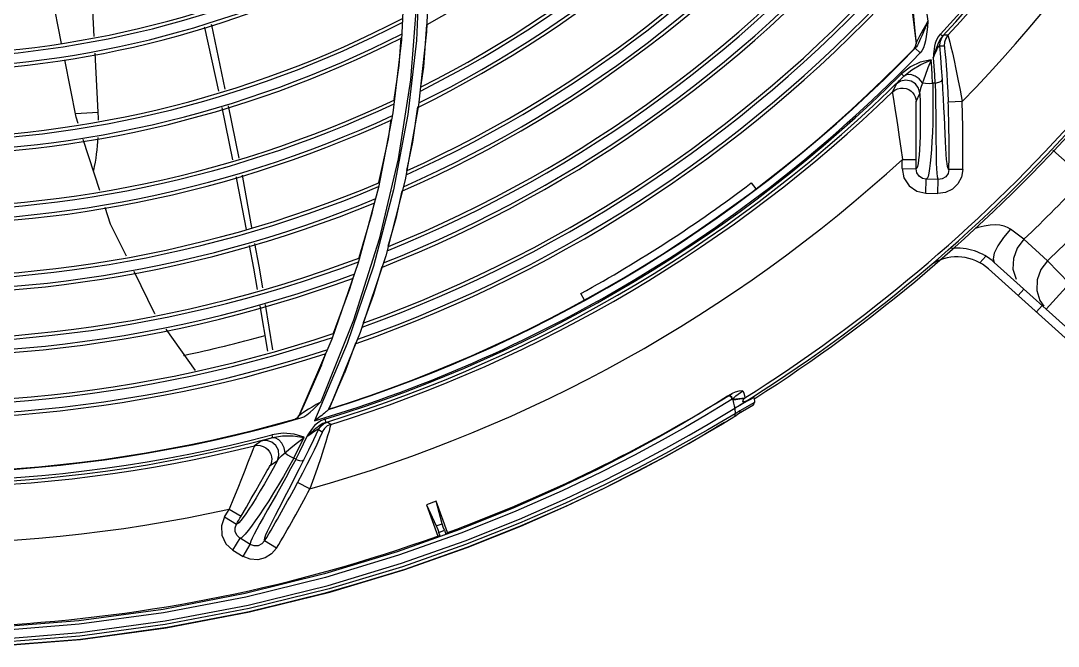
# Model space of a CAD drawing. Header units: metres. Extents: x -367 to 374, y -238 to 224.
# Drawn here: x 351.6689 to 351.8182, y 176.4888 to 176.579 of the extents above; entities that cross this region are included whole.
import ezdxf
from ezdxf.enums import TextEntityAlignment as Align

# ---------------------------------------------------------------- set-up
doc = ezdxf.new("R2010")
doc.units = ezdxf.units.M
for name, color, linetype in [('ELE-ALIMENTADORES', 160, 'Continuous'), ('LA_BAU_BASES GERAIS_R00$0$ARQ-XREF-ATT', 8, 'Continuous'), ('LA_BAU_BASES GERAIS_R00$0$BASE', 253, 'Continuous'), ('LA_BAU_BASES GERAIS_R00$0$dutos', 31, 'Continuous')]:
    doc.layers.add(name, color=color, linetype=linetype)
doc.styles.add('LA_BAU_BASES GERAIS_R00$0$R60-125-RS', font='romans.shx', dxfattribs={"height": 0.19})
doc.styles.add('LA_BAU_BASES GERAIS_R00$0$R80-100-RS', font='romans.shx', dxfattribs={"height": 0.203})

# ---------------------------------------------------------------- blocks, each defined once
blk = doc.blocks.new('LA_BAU_BASES GERAIS_R00$0$A$C2E3D5B4E')
at = {"layer": 'LA_BAU_BASES GERAIS_R00$0$dutos', "color": 251}
for p, q in [((-14.95378027586776, -1.361673446589236), (-14.95222217994524, -1.374373102895959)), ((-15.02229505268315, -1.362271192980813), (-15.02267712078219, -1.372621585561944)), ((-15.07051771371107, -1.373320241059162), (-15.07101483561473, -1.363834590086924)), ((-15.02580176778793, -1.363504975654621), (-15.0262788166383, -1.373797050294058)), ((-15.0262788166383, -1.373797050294058), (-15.02753442753738, -1.384326389546629)), ((-15.02267712078219, -1.372621585561944), (-15.02382663930894, -1.383203985038278)), ((-14.94873044511496, -1.372985168993807), (-14.94842116856717, -1.373272807406181)), ((-14.94764612969948, -1.373144199944079), (-14.94827040268137, -1.373129890945791)), ((-15.02414676885019, -1.373884369100494), (-15.02537621672309, -1.384550642518377)), ((-14.95250678256161, -1.375079272571099), (-14.9525006074673, -1.375153844364547)), ((-14.95164545508669, -1.375687838851889), (-14.95234771782452, -1.375008489327854)), ((-14.9521748116972, -1.374797876308264), (-14.95234770422439, -1.37500847472046)), ((-14.95224484809887, -1.374581833439777), (-14.95222856267173, -1.374298233805973)), ((-14.95223854182768, -1.374656589982521), (-14.95222218513891, -1.374373045731488)), ((-14.94879776788503, -1.374650804348391), (-14.94817176005336, -1.374664240883874)), ((-15.06994614651921, -1.384226392697826), (-15.07039134868046, -1.375731429458654)), ((-15.02501012290713, -1.379564114202992), (-15.02679204329843, -1.39094029666802)), ((-14.95444934987336, -1.379750644642343), (-14.95508614707524, -1.380169296675092)), ((-14.95460555270574, -1.379657411602864), (-14.95399142964015, -1.379030566755034)), ((-14.95433216129004, -1.378688484469137), (-14.95399189914315, -1.379031033127546)), ((-14.95508614707524, -1.380169296675092), (-14.95561551831634, -1.381294594045073)), ((-14.94950539182764, -1.380030837912898), (-14.94984081886469, -1.380017255642713)), ((-14.95222699121996, -1.382654479579003), (-14.95169061634169, -1.381511054418013)), ((-14.94559793588178, -1.382686213300701), (-14.94759634285447, -1.382758981456107)), ((-15.07322466518372, -1.384398212576059), (-15.06994614651921, -1.384226392695098)), ((-15.05213977307858, -1.383565171226735), (-15.05060041992419, -1.391084694257813)), ((-15.05121660060104, -1.383294610116252), (-15.04971965547293, -1.390855655777784)), ((-15.02382663930894, -1.383203985038278), (-15.0257781170726, -1.393981618526311)), ((-15.02753442753738, -1.384326389546629), (-15.02960493872342, -1.395054075511041)), ((-15.02537621672309, -1.384550642518377), (-15.02742527265218, -1.395408041145572)), ((-15.06971738799803, -1.395522807769055), (-15.07209027666977, -1.38814115008671)), ((-14.9325383975779, -1.38968208016621), (-14.92800677156902, -1.393754490083381)), ((-15.02679204329843, -1.39094029666802), (-15.02951128878885, -1.402503372503531)), ((-14.95420352176779, -1.391025166218867), (-14.95220388350754, -1.391042135559189)), ((-14.95421934038586, -1.392333283079722), (-14.95221987343075, -1.392364655120844)), ((-14.94549807968997, -1.392483081011676), (-14.94749750065603, -1.392451622105625)), ((-15.0257781170726, -1.393981618526311), (-15.02856501601855, -1.404912503180356)), ((-14.97594079027203, -1.394404468549226), (-14.97528690422814, -1.395272204637592)), ((-14.95080156876156, -1.39588725261882), (-14.95075442330517, -1.393887619457644)), ((-14.94903148509593, -1.393927203885767), (-14.95075442330517, -1.393887619457644)), ((-14.9490762917776, -1.395926863648754), (-14.94903148509593, -1.393927203885767)), ((-15.02960493872342, -1.395054075511041), (-15.0325257473196, -1.405937341063407)), ((-14.95080151545426, -1.395887253840272), (-14.94907657394424, -1.395926857167694)), ((-15.03051187128858, -1.398782146625933), (-15.03017807133847, -1.397256845890922)), ((-15.03239269492769, -1.405164728707575), (-15.03051187128858, -1.398782146625933)), ((-14.9378508697132, -1.401669063019369), (-14.9386591274224, -1.401066496017563)), ((-14.93669956826216, -1.402531069753138), (-14.9378508697132, -1.401669063019369)), ((-15.02951128878885, -1.402503372503531), (-15.03320645585154, -1.414196029357015)), ((-14.93329177545411, -1.405608079192177), (-14.93669957390648, -1.402531065232949)), ((-15.02856501601855, -1.404912503180356), (-15.03221949019326, -1.415951058303733)), ((-14.94305631429324, -1.405903519911305), (-14.94220139376785, -1.404954034478294)), ((-15.0325257473196, -1.405937341063407), (-15.03633022544818, -1.41692720504642)), ((-14.92089730028283, -1.42394017345822), (-14.94097422460936, -1.405862829596742)), ((-14.93329177833357, -1.405608076189935), (-14.93015379626877, -1.408877366528657)), ((-15.03372015128343, -1.40966945684039), (-15.03325962677945, -1.408106665203093)), ((-14.94181062961752, -1.406791782223706), (-14.92173372058187, -1.424869112316344)), ((-14.93015379636063, -1.408877366645982), (-14.93349947756678, -1.412593122063015)), ((-15.03609615715095, -1.416035135325444), (-15.03372015128343, -1.40966945684039)), ((-14.99994421397332, -1.411287746710229), (-15.00047097061451, -1.410337452574538)), ((-14.93671566565172, -1.409697253304046), (-14.93755208595485, -1.410626192159441)), ((-15.04667260813085, -1.412131153657981), (-15.04555947414883, -1.418626906292673)), ((-15.04592485494504, -1.411908356095125), (-15.04484521789527, -1.418435827614019)), ((-14.93491593407589, -1.412999793971437), (-14.93407951377503, -1.412070855117861)), ((-14.9344306218677, -1.411369404035838), (-14.93382289433475, -1.412168091715728)), ((-15.05596234617678, -1.421409894941178), (-15.06016823857135, -1.415499319986964)), ((-15.03320645585154, -1.414196029357015), (-15.03791718497814, -1.425966959047116)), ((-15.03633022544818, -1.41692720504642), (-15.04104854924344, -1.427968513463099)), ((-15.03221949019326, -1.415951058303733), (-15.03677188321535, -1.427047331628899)), ((-15.03411780988199, -1.417528164767361), (-15.0388222026786, -1.428691696831891)), ((-15.03290988222307, -1.417505659772075), (-15.03451769118965, -1.421826074229728)), ((-15.0378177507846, -1.420647544625069), (-15.0371961123692, -1.41898208144147)), ((-14.97935866435273, -1.425152921856068), (-14.9810880981895, -1.426237434539587)), ((-14.97867524568255, -1.425558322853874), (-14.98041820704202, -1.426634581246333)), ((-14.97871567758057, -1.424745331541715), (-14.97935866435273, -1.425152921856068)), ((-14.97916405425622, -1.425105751239869), (-14.97935672390031, -1.425151687928235)), ((-14.97867473926908, -1.42555864808827), (-14.97858018511624, -1.425661813090016)), ((-14.97865194090218, -1.425507880921657), (-14.97867473134556, -1.42555864486593)), ((-14.97865196436442, -1.425507882352292), (-14.97861396945927, -1.425584703186075)), ((-14.97861909253379, -1.425572595076744), (-14.9768913996877, -1.425382625193095)), ((-14.97858002956582, -1.425663926372806), (-14.97815401337766, -1.425594786930276)), ((-14.97547809044681, -1.426025326066053), (-14.97758763959018, -1.427241901965033)), ((-14.97711960898232, -1.426148651675874), (-14.9762258518922, -1.425637264732075)), ((-14.97694579731933, -1.425457627233016), (-14.97689131416382, -1.425382504379456)), ((-14.97551350547565, -1.425349567044293), (-14.97547808765239, -1.426025379386999)), ((-15.03679321651589, -1.42705610163074), (-15.03677188379015, -1.427047331279653)), ((-14.97999566726367, -1.427882095904977), (-14.97831535728437, -1.426848974335996)), ((-14.97831578711885, -1.426849233983091), (-14.97827328200219, -1.427660279897907)), ((-14.97803453476354, -1.427515783069509), (-14.97827328200219, -1.427660279897907)), ((-14.97758763959018, -1.427241901965033), (-14.97803453476354, -1.427515783069509)), ((-14.97572339165936, -1.426482154914709), (-14.97777443330369, -1.427691964037592)), ((-14.97758767437836, -1.427241903800393), (-14.97758405575541, -1.42741238462412)), ((-15.04117254868561, -1.42813795167848), (-15.04101664378641, -1.427900486730948)), ((-15.04099274314422, -1.427904979388302), (-15.04104852617411, -1.427968520947331)), ((-15.0409062786498, -1.428300688021125), (-15.04079941261989, -1.428271217142253)), ((-15.03732268560452, -1.428447587572634), (-15.03718084814091, -1.428909106850085)), ((-15.03647112497993, -1.429192283748932), (-15.03700460676055, -1.428867755308318)), ((-14.98217315077727, -1.429180890552459), (-14.97999566726367, -1.427882095904977)), ((-14.97978800111605, -1.428921381269618), (-14.98094341698652, -1.429613713752303)), ((-14.98008649780013, -1.429101626668569), (-14.97844257990027, -1.428108956886433)), ((-14.9782737121127, -1.427660535238545), (-14.97998909711805, -1.428679643198564)), ((-14.97879350449057, -1.428323664699462), (-14.97920571950044, -1.428571287770581)), ((-14.97886378522799, -1.428366367400201), (-14.97845081856713, -1.428113931755149)), ((-14.97845081856713, -1.428113931755149), (-14.97809458968368, -1.427893278626186)), ((-14.97827065601678, -1.427841167379199), (-14.97827378929424, -1.427660558494324)), ((-14.97777450280319, -1.427691806649534), (-14.978185775969, -1.427949810466714)), ((-15.03822177467782, -1.429921220350195), (-15.03768635468941, -1.430245862642266)), ((-14.98490307771181, -1.430767496931082), (-14.98217315077727, -1.429180890552459)), ((-15.04642691725803, -1.431556187197828), (-15.04744651516557, -1.432265664807062)), ((-15.04575475096817, -1.431353174217008), (-15.04484187886737, -1.431098610332526)), ((-15.04495041222526, -1.430690398947888), (-15.04484231376227, -1.431098725464551)), ((-14.98824115945399, -1.432641374451748), (-14.98490307771181, -1.430767496931082)), ((-14.98820700846272, -1.433763051970971), (-14.98491516089825, -1.431927454215554)), ((-15.0451938109054, -1.435138763052862), (-15.04415718021619, -1.434415948786125)), ((-15.04151469356384, -1.434224585619347), (-15.0417984518067, -1.434045046052859)), ((-15.03946834377984, -1.438480006628822), (-15.04123539906323, -1.437543822212945)), ((-15.0212842396536, -1.44027980488471), (-15.02269509596499, -1.440789238258446)), ((-15.02269509596499, -1.440789238258446), (-15.02127761618431, -1.44383134577464)), ((-15.02269509596499, -1.440789238258446), (-15.02107421357778, -1.445278210244112)), ((-15.01966463035023, -1.444765251111392), (-15.0212842396536, -1.44027980488471)), ((-15.02043122983696, -1.443525731766101), (-15.0212842396536, -1.44027980488471)), ((-15.05109047623273, -1.441398958753496), (-15.04936722336925, -1.442413473762542)), ((-15.05175823398804, -1.442523911878823), (-15.05004233417867, -1.443550819936434)), ((-15.02127761618431, -1.44383134577464), (-15.02043122983696, -1.443525731766101)), ((-15.02072532843113, -1.445319299272057), (-15.02107421357778, -1.445278210244112)), ((-15.02093095367673, -1.444749827993007), (-15.02011113548861, -1.444453807240905)), ((-15.02072532843113, -1.445319299269329), (-15.02093095367673, -1.444749827993007)), ((-15.02011113548861, -1.444453807240905), (-15.01990624948257, -1.445021231226463)), ((-15.01966463035023, -1.444765251111392), (-15.01990624948257, -1.445021231226463)), ((-15.05057534172056, -1.447310625588841), (-15.04953468213535, -1.445602473619772)), ((-15.04806237720913, -1.446498217087253), (-15.04953468213535, -1.445602473619772)), ((-15.04910101353425, -1.448207568247824), (-15.04806237720913, -1.446498217087253)), ((-15.04428029964083, -1.447014271046726), (-15.04599611926733, -1.445987315903665)), ((-15.05057529624673, -1.447310653251122), (-15.04910125465176, -1.448207421554514))]:
    blk.add_line(p, q, dxfattribs=at)
for points in [[(-15.03482153300365, -1.253304027154343), (-15.03076692423383, -1.254780494836893), (-15.02633230519405, -1.256744141479146), (-15.02146836549582, -1.259157067875719), (-15.01615605495999, -1.262120503030644), (-15.01035487371291, -1.265776290518886), (-15.0040474593693, -1.270297120098519), (-14.99725873998932, -1.275881506073972), (-14.99032659275599, -1.282482160191364), (-14.98371620918215, -1.289799355738694), (-14.97754549558113, -1.297759747167845), (-14.9718464776065, -1.306374136738384), (-14.9666712364924, -1.315630801350096), (-14.9620697334708, -1.325523948422131), (-14.95809877603278, -1.336037331144041), (-14.95481274366693, -1.347153162557049), (-14.95226749962603, -1.358845189182546), (-14.95051977921366, -1.371079932997134)], [(-15.03959274984027, -1.299421662479915), (-15.03553930786575, -1.307420417288711), (-15.03201928129511, -1.315841265184361), (-15.02906856936988, -1.324665543261915), (-15.02672529666506, -1.333867501508109), (-15.02502648288737, -1.343418310847198), (-15.02400751421874, -1.353287736128266), (-15.0237024872672, -1.363451468926257), (-15.02414676885019, -1.373884369100494)], [(-15.03954478941569, -1.300132429106895), (-15.0353005167658, -1.308667647236405), (-15.03166810124185, -1.31766497140751), (-15.02869504955015, -1.327077253799587), (-15.026416737815, -1.336882029409651), (-15.02486883752408, -1.347064269421651), (-15.02409132110097, -1.357596323389487), (-15.02412465059206, -1.368436246919998), (-15.02501012290713, -1.379564114202992)], [(-15.0752197841548, -1.374308771050607), (-15.07663458125944, -1.367154053528509), (-15.07694874082927, -1.364686520014118)], [(-14.95308481967822, -1.366417564241317), (-14.95266405318034, -1.369872408918752), (-14.95238625642924, -1.372556507812703), (-14.95222913740054, -1.37429828564899)], [(-15.05467466524078, -1.37190222932594), (-15.05464777247107, -1.372018617732181), (-15.05264357396936, -1.381186608570431)], [(-15.05368228174893, -1.371559646760659), (-15.05365510321099, -1.371681388175318), (-15.05170598497716, -1.380901928687024)], [(-15.02269734682841, -1.371564826484871), (-15.02313836770372, -1.377743332040779), (-15.02354503589231, -1.380565033347636)], [(-14.95051239335498, -1.371084361438704), (-14.95087910430539, -1.371723195263883), (-14.95121494951081, -1.37232363130687), (-14.95149925501801, -1.372844991845966), (-14.95172734703692, -1.373275257917783), (-14.9519094619518, -1.373631134769937), (-14.95204922725634, -1.373918212931756), (-14.95214776932062, -1.37413773790712), (-14.95220559743348, -1.374290059397651), (-14.95222217543733, -1.374373102631296)], [(-14.95051977921366, -1.371079932997134), (-14.9505920316542, -1.371898704382772), (-14.95066701348196, -1.372648155930335), (-14.95075215526049, -1.373327724689887), (-14.9508573627304, -1.373936468896034), (-14.95099290205553, -1.374480198329991), (-14.95116842015113, -1.374958692673033), (-14.9513877675704, -1.375363865154839), (-14.95165217707699, -1.375684296552834)], [(-14.95051239130544, -1.371084363340458), (-14.95078905517767, -1.371720717210962), (-14.95102633593751, -1.372280322903578), (-14.951414957613, -1.373211937835265)], [(-15.02734445354827, -1.382406717507081), (-15.02662927920528, -1.377470592996076), (-15.02634229158366, -1.373487179531082)], [(-14.951414957613, -1.373211937835265), (-14.95157883821776, -1.373602335401017), (-14.95172970704107, -1.373951775315334), (-14.95187379147137, -1.374265708928476), (-14.95201912534367, -1.3745479844344), (-14.9521748116972, -1.374797876308264)], [(-14.94873779800992, -1.372980830126551), (-14.94903272394822, -1.373364017886786), (-14.94928317927224, -1.373800350237332), (-14.94946504190239, -1.374264578639384), (-14.94958006601837, -1.374717541825419), (-14.94964760130551, -1.375126335514949), (-14.94968951847977, -1.375488945480072), (-14.94971834386342, -1.375814898615033), (-14.94974031421452, -1.376113980510752), (-14.94976414166058, -1.376394431015513)], [(-14.94842115343499, -1.373272816957694), (-14.94872986168957, -1.373671712334442), (-14.9489441581286, -1.374059725565246), (-14.94910317164658, -1.374429613737163), (-14.94923904490906, -1.374794686326538), (-14.94936869460389, -1.375168857909273), (-14.94948991299862, -1.375535362060589), (-14.94959243220819, -1.375857041055212), (-14.94968016134544, -1.376139769333065), (-14.94975725417225, -1.376398119478552)], [(-14.94879776788503, -1.374650804348391), (-14.94876691379432, -1.374105727031463), (-14.9485878800956, -1.373585438826638), (-14.94827040268137, -1.373129890945791)], [(-14.94842122473119, -1.37327286779481), (-14.94834245079528, -1.373194210541158), (-14.94829213420053, -1.373146439852178), (-14.94827041529925, -1.373129879225132)], [(-14.94764612969948, -1.373144199944079), (-14.94795930293321, -1.373592601330245), (-14.94813981263269, -1.374112029617834), (-14.94817176005336, -1.374664240883874)], [(-14.94764614386986, -1.373144186863726), (-14.94759722724893, -1.373287656643413), (-14.94750912285417, -1.37360850192789), (-14.9473800395549, -1.374110980726698), (-14.94721301346863, -1.374800519612734), (-14.94700832320086, -1.375680846850344), (-14.94676806645066, -1.376757168902884), (-14.94649746296864, -1.378025187010905), (-14.94620405083197, -1.379463966454466), (-14.94590036604268, -1.38103409756576), (-14.9455979359027, -1.382686213767272)], [(-14.95250678256161, -1.375079272571099), (-14.9523401434376, -1.374849325772345), (-14.95224484809887, -1.374581833439777)], [(-14.9525006074673, -1.375153844364547), (-14.95233391103829, -1.374924000280487), (-14.95223854182768, -1.374656589982521)], [(-14.95250060737999, -1.375153844451859), (-14.95248327933541, -1.375140086677391), (-14.95243212147216, -1.375091473842701), (-14.95234770100205, -1.375008471937406)], [(-14.94975728205736, -1.376398103828876), (-14.94961378527523, -1.376058291476227), (-14.94947893719791, -1.375749115289807), (-14.94935217124657, -1.375469345998397), (-14.94923426862442, -1.375221203861372), (-14.94912584623307, -1.3750069187642), (-14.94902812054943, -1.374830457352516), (-14.94894549645232, -1.374701225406795), (-14.94888225925251, -1.374625111579633), (-14.94883829627315, -1.374597684190746), (-14.94881113471183, -1.374610160160671), (-14.94879779820121, -1.374653388390186)], [(-14.94843871480043, -1.379523147429325), (-14.94854427987275, -1.377891944935698), (-14.94866383126873, -1.376268635982058), (-14.94879717601862, -1.374653337669486)], [(-14.94817140573559, -1.374664212184769), (-14.94814956333948, -1.374774596348914), (-14.94811692064559, -1.375019046492241), (-14.94807340011357, -1.375408705676534), (-14.94801955811636, -1.375953473944435), (-14.94795642612917, -1.376662534270224), (-14.94788497911395, -1.377554462447449), (-14.94780812561794, -1.378634398331712), (-14.94773065824484, -1.379887197620235), (-14.94765831742598, -1.381277745338309), (-14.94759641828614, -1.382758984220061)], [(-15.07283514183882, -1.385823999783213), (-15.07311468564058, -1.384954386013931), (-15.07475585902375, -1.376654869483616)], [(-14.95003760567215, -1.376678942097612), (-14.95163196432759, -1.377031717474608), (-14.95304913108703, -1.377690740860714), (-14.95433775542006, -1.378685917353039)], [(-14.95399153621156, -1.379030573903663), (-14.95285232902597, -1.378099058638952), (-14.95152932423571, -1.377324995810056), (-14.95003079405888, -1.376682544289622)], [(-14.95089499847654, -1.378882312583016), (-14.95048004612863, -1.377790815273954), (-14.95003079730168, -1.376682541163689)], [(-14.94984081886469, -1.380017255642713), (-14.94989941170388, -1.378903620267636), (-14.9499650139187, -1.377790834940868), (-14.95003760567215, -1.376678942097612)], [(-14.94976414166058, -1.376394431015513), (-14.94966973929286, -1.377605441549065), (-14.94958348612636, -1.378817595721273), (-14.94950539182764, -1.380030837912898)], [(-14.9550869064542, -1.380169656418445), (-14.95495339865602, -1.38001867408974), (-14.95460555270574, -1.379657411602864)], [(-14.95169061634169, -1.381511054418013), (-14.95186981241932, -1.380769094262803), (-14.95231288375271, -1.380149355030596), (-14.95295474334534, -1.379740437880798), (-14.95370273003618, -1.379600718372501), (-14.95444934987336, -1.379750644642343)], [(-14.95128267124892, -1.379980907405923), (-14.95176483453724, -1.379422923563368), (-14.95236372946238, -1.379013678963645), (-14.95299852103108, -1.378806875576345), (-14.95358438649555, -1.378830159284632), (-14.95404214610471, -1.379081985721029)], [(-14.95169089616002, -1.381511065165512), (-14.95164445467708, -1.381129343847249), (-14.95150875332274, -1.380620666828406), (-14.95089499847654, -1.378882312583016)], [(-14.94949894552428, -1.380034007645634), (-14.9489539424635, -1.379909044144995), (-14.94857589458206, -1.379729271746953), (-14.94843821615859, -1.379523095283446)], [(-14.94804838595428, -1.387337432293577), (-14.94815950790326, -1.384891383409638), (-14.94822095032168, -1.383580878599503), (-14.94828757349433, -1.382239757640207), (-14.94835994704954, -1.380884932972265), (-14.94843871480043, -1.379523147429325)], [(-14.95561551831634, -1.381294594045073), (-14.95528274996605, -1.381035342493021), (-14.95490303036831, -1.380851797492767), (-14.95449234618036, -1.380751834775481), (-14.95407355056659, -1.380740061109179), (-14.95366282691475, -1.380815255472669), (-14.95328287719803, -1.38097058737975), (-14.95295145707996, -1.381192730407463), (-14.95269432878376, -1.381447409946929), (-14.95250313391443, -1.38171720958843), (-14.95236468088842, -1.381999527620508), (-14.95226981469887, -1.382303198175293), (-14.95222699121996, -1.382654479579003)], [(-14.95128295371433, -1.379981163644231), (-14.95085504946746, -1.380048377860192), (-14.95035312275468, -1.380062708945559), (-14.9498344149506, -1.380020319442963)], [(-14.9498344149506, -1.380020319442963), (-14.94980234148852, -1.381575732959107), (-14.94979413949977, -1.383041486143782), (-14.94980633596651, -1.384449675889016), (-14.94983652439942, -1.385813866061369), (-14.94988271894772, -1.387134234780831), (-14.94994318310319, -1.388396111420377), (-14.95001565012171, -1.389570898239697), (-14.95009796490785, -1.390630658593807), (-14.95018858717276, -1.391560600387209), (-14.95028669141675, -1.392350952245295), (-14.95039200215524, -1.392992581398801), (-14.95050465223039, -1.393474031847006), (-14.95062517239649, -1.393779477064243), (-14.95075442726557, -1.393887792055182)], [(-14.94949885878805, -1.380034141423209), (-14.94944791603893, -1.381580036224193), (-14.94941376810675, -1.383039378652654), (-14.94939258049362, -1.384442205600578), (-14.94937962028007, -1.385803001441388)], [(-14.95561459666169, -1.381293317444658), (-14.95559839432462, -1.381461269274666), (-14.95555144169703, -1.381805002609042), (-14.95547316077273, -1.38233327354618), (-14.95521984263542, -1.383968625331988)], [(-14.95223152667677, -1.384053985848993), (-14.95223697001302, -1.383477598265642), (-14.95223825603898, -1.383061518489455), (-14.95223502068211, -1.382792536659224), (-14.95222731684771, -1.382655353441521)], [(-14.95169082803341, -1.381511058925469), (-14.95165327963514, -1.382803346294793), (-14.9516301215981, -1.384079899155665), (-14.95162203417794, -1.385326465782498), (-14.95162925590512, -1.386524347226157), (-14.95165144849534, -1.387650566329), (-14.95168746195486, -1.388682057641461), (-14.95173581220752, -1.389604250602758), (-14.95179506357954, -1.390407679156567), (-14.95186394859138, -1.391084968125767), (-14.95194147241182, -1.39162862756956), (-14.95202689193411, -1.392029982582869), (-14.95211975764005, -1.392279089679221), (-14.9522199615767, -1.392364653720222)], [(-15.02396335661388, -1.383467586725317), (-15.02469432583621, -1.388539477929669), (-15.02558001981788, -1.392602929999782)], [(-14.95521984263542, -1.383968625331988), (-14.95504936996531, -1.385077853328482), (-14.9548550127397, -1.3863687080663), (-14.95464371287699, -1.38781760075716), (-14.95442353354292, -1.389385083086097), (-14.95420352160909, -1.391025165696817)], [(-14.95220379297643, -1.391042136334079), (-14.95219546711087, -1.389544208498307), (-14.95219571109919, -1.388129729900072), (-14.95220231478606, -1.386845714886192), (-14.95221232662334, -1.38572989911853), (-14.95223152667677, -1.384053985848993)], [(-15.02953847367462, -1.394334200791207), (-15.0281598493284, -1.388034569151102), (-15.02776209572039, -1.385289278639618)], [(-14.94937962028007, -1.385803001441388), (-14.94936378958482, -1.388379854271705), (-14.94935385261351, -1.389552044036179), (-14.94933884861211, -1.390610823274699), (-14.94931669292328, -1.391541911560751), (-14.94928553418367, -1.392335864410313), (-14.94924351315194, -1.392984100709953), (-14.9491886303681, -1.393476051429104), (-14.94911871978411, -1.393797036792137), (-14.94903148874118, -1.39392736261442)], [(-14.9474979806082, -1.39245161432035), (-14.94759733652518, -1.392337788981138), (-14.94768415235694, -1.392052977873107), (-14.9477600965356, -1.391608866893591), (-14.94782709625588, -1.391015931206027), (-14.9478872383238, -1.390283529348096), (-14.9479427099127, -1.389420052615321), (-14.94799572914962, -1.388433843115934), (-14.94804838595428, -1.387337432293577)], [(-14.95421933731495, -1.392333071174733), (-14.95397218529979, -1.393680646526889), (-14.95324231843551, -1.394814093725188), (-14.95213824908296, -1.395587682149824), (-14.95080151545426, -1.395887253840272)], [(-14.95075442726557, -1.393887792055182), (-14.95132474209004, -1.393760705923057), (-14.95180105745294, -1.39342788577386), (-14.95211515950359, -1.392939136853499), (-14.95221987441982, -1.392364661207182)], [(-14.94549808109969, -1.39248319182451), (-14.94568795370651, -1.393565897784981), (-14.94620383261326, -1.394535668960714), (-14.94699494368933, -1.395297892792485), (-14.94798447483754, -1.395777750760033), (-14.94907657394424, -1.395926857167694)], [(-14.94749754501436, -1.392451621408952), (-14.94762234751306, -1.393027342217181), (-14.94795707185722, -1.393508388533235), (-14.94845075419244, -1.393824529148958), (-14.94903148874619, -1.393927363000955)], [(-15.05010238450814, -1.393517527014126), (-15.05002367571069, -1.393902008385965), (-15.04866172252832, -1.40110206415892)], [(-15.04923547058479, -1.393301265829621), (-15.0491779195072, -1.393591955387535), (-15.04785642214529, -1.40081928673834)], [(-15.02742527265218, -1.395408041145572), (-15.03032796544039, -1.406415381742306), (-15.03411780988199, -1.417528164767361)], [(-15.02622127535187, -1.395544929355935), (-15.027086669857, -1.399515249994408), (-15.02827056496972, -1.40354638499474)], [(-15.06587514330522, -1.404969414358391), (-15.06816656093724, -1.400347170010434), (-15.06894216204682, -1.397934405360218)], [(-14.9386591274224, -1.401066496017563), (-14.93906286325182, -1.400816264575667), (-14.9395619826696, -1.400618809235027), (-14.94015417539094, -1.400487370191229), (-14.94083213451177, -1.400440707669702), (-14.94158428180663, -1.400482438167899), (-14.94240744199897, -1.400617584789586), (-14.94329812061233, -1.40084875923975), (-14.94370574437653, -1.400989487404047)], [(-14.93865913029504, -1.401066493466431), (-14.93966456137377, -1.402279687581256), (-14.9404627463573, -1.403476821807715), (-14.94097563231071, -1.404539474166711), (-14.94115246479214, -1.405362493310065), (-14.9409740946262, -1.405862919302024)], [(-15.04822415247781, -1.403415307249531), (-15.0476079752857, -1.406672768813849), (-15.04707858917482, -1.409762029657657)], [(-15.04743102836255, -1.403145785376807), (-15.04683523984158, -1.406404180875768), (-15.04631871685569, -1.409527072119715)], [(-14.93669957390648, -1.402531065232949), (-14.93767694227381, -1.40382709818158), (-14.93820966660996, -1.40527858131253), (-14.93828070537847, -1.406819602638905), (-14.93784359393294, -1.408295740742403)], [(-15.0291399768771, -1.406506712084308), (-15.03035010433678, -1.410627167607061), (-15.03180674066152, -1.41454135938028)], [(-14.93329177545411, -1.405608079192177), (-14.93426701125509, -1.406904117579586), (-14.93479806643472, -1.408354910270361), (-14.93486801312156, -1.40989468316701), (-14.9344306218677, -1.411369404035838)], [(-15.06175771334756, -1.413265618096091), (-15.06177319006747, -1.413243868532561), (-15.06478678369922, -1.407164851793539)], [(-15.03781785139927, -1.420647501106657), (-15.03918076981017, -1.423849619360851), (-15.04028221582485, -1.426312972844869), (-15.04101716810101, -1.427900243958618)], [(-15.03673720738698, -1.426969454532525), (-15.03608203631302, -1.425498311470335), (-15.03534043957734, -1.423786495757383), (-15.03451769156254, -1.421826075032811)], [(-14.97715150867589, -1.424348685615485), (-14.97773111949982, -1.424422735594533), (-14.97826254856136, -1.424543643224467), (-14.97871568014034, -1.424745333017825)], [(-14.97815778670656, -1.425084960667562), (-14.97784302369928, -1.424845616665777), (-14.97750264472961, -1.424597393410011), (-14.97715150867589, -1.424348685618213)], [(-14.97715150867589, -1.424348685615485), (-14.97703023418808, -1.424704939058472), (-14.97694405476705, -1.425049095014117), (-14.97689133379436, -1.425382516480283)], [(-15.03792344710746, -1.425975290092254), (-15.03856043062024, -1.426345163679514), (-15.03915085871586, -1.42669684875699), (-15.03965806302585, -1.427006388365669), (-15.04007126170336, -1.427265296161465), (-15.04040704538102, -1.427482526198844), (-15.04067159658052, -1.427661252254154), (-15.0408666235212, -1.427802057254382), (-15.04099274314422, -1.427904979388302)], [(-15.03944934067977, -1.427447038495927), (-15.03897398428489, -1.427013400223302), (-15.03847133930094, -1.426518554848997), (-15.03791718497814, -1.425966959047116)], [(-14.97865197023202, -1.425507880942575), (-14.97876650420449, -1.425283292377287), (-14.97894176592627, -1.42514265176095), (-14.97914942737498, -1.425092067050798), (-14.97935127199162, -1.425148209509359)], [(-14.97867473134556, -1.42555864486593), (-14.97877420498662, -1.425333902935279), (-14.97895130214965, -1.425170654635338), (-14.97916405425622, -1.425105751239869)], [(-14.97865195960367, -1.425507881639248), (-14.97843211681311, -1.425307935440003), (-14.97815778670656, -1.425084960667562)], [(-14.97857921759032, -1.425663768918355), (-14.978592864647, -1.425636142414703), (-14.97860291308416, -1.42561124437151), (-14.97861909253379, -1.425572595076744)], [(-14.97858018511624, -1.425661813090016), (-14.97852011105533, -1.426115534644566), (-14.97842747398954, -1.426512747959976), (-14.97831030981615, -1.426848709811281)], [(-14.97815401337766, -1.425594786930276), (-14.97758890766681, -1.425523444030375), (-14.97694578580558, -1.425457611666104)], [(-14.97669681612842, -1.425840713707373), (-14.97677479588856, -1.425879188909391), (-14.97684744145545, -1.425910518590797), (-14.97691444492966, -1.425934419605881), (-14.97697542578908, -1.425950444093985), (-14.97703069950057, -1.425957902918242), (-14.97707945197362, -1.42595492254685), (-14.97711761571463, -1.425939225491391), (-14.97714204463637, -1.425909402104196), (-14.97715050871466, -1.425864351555617), (-14.97714230968131, -1.425808066599245), (-14.97712113418538, -1.425746583963416), (-14.97708990811498, -1.425680817409273), (-14.97704977884678, -1.425610638523438), (-14.9770016249463, -1.42553627233309), (-14.97694579731933, -1.425457627233016)], [(-14.9762258518922, -1.425637264732075), (-14.97555683522569, -1.425297235073856), (-14.97551619348087, -1.425298277072841)], [(-14.97572335174937, -1.426482131371529), (-14.9755180482166, -1.426248910331822), (-14.97547811048253, -1.426025326123352)], [(-15.040793327134, -1.428262975344921), (-15.04035902146416, -1.428090007709841), (-15.0399098404032, -1.42781057181827), (-15.03944934067977, -1.427447038495927)], [(-15.03710305781306, -1.427320291839976), (-15.03723930311025, -1.427441121620802), (-15.0373964102987, -1.427578130055451), (-15.03757452726495, -1.427730154897915), (-15.03777443849458, -1.427896547913122), (-15.03799761711343, -1.428077060020485), (-15.03824589908891, -1.428271403814222), (-15.03852188327983, -1.428479347148539), (-15.03882850045102, -1.428700024569196)], [(-15.03679321651589, -1.42705610163074), (-15.03683030920638, -1.427080417909281), (-15.03689613788856, -1.427135781698496), (-15.03710305781306, -1.427320291839976)], [(-14.9810880981895, -1.426237434539587), (-14.98328679678025, -1.427578627388073), (-14.9860259462248, -1.429195756949127)], [(-14.98041820704202, -1.426634581246333), (-14.98264348477187, -1.427974992923453), (-14.98540527493469, -1.429589278275387)], [(-14.97758405575541, -1.42741238462412), (-14.97765043072422, -1.427569437523459), (-14.97777450280319, -1.427691806649534)], [(-15.04168003575342, -1.428505444455993), (-15.0414225716172, -1.428390882185965), (-15.04120600071474, -1.42820757906037), (-15.0410485266525, -1.427968464544108)], [(-15.04164810389193, -1.428437777589068), (-15.04138882303732, -1.428321959166794), (-15.04117254868561, -1.42813795167848)], [(-15.03718083945841, -1.42890911454441), (-15.03761688587065, -1.429085774969906), (-15.03798539291756, -1.429305367364293), (-15.03828716305316, -1.429528903580547), (-15.03857042955406, -1.429760789180989), (-15.03888609932574, -1.430029022563474), (-15.03920037955641, -1.430301791207683), (-15.03947470654884, -1.430544589852332), (-15.03971495967926, -1.430760566995275), (-15.03992637219926, -1.430954698504763)], [(-15.03731631875962, -1.428439288428024), (-15.03787949209982, -1.42867729391736), (-15.03838254785796, -1.42900355133105), (-15.03878913660856, -1.429376533804032), (-15.03910165984553, -1.429743505284648), (-15.03935422079121, -1.430086594978718), (-15.03956828373384, -1.430400517683381), (-15.03975554308636, -1.430686146959204), (-15.03992015095764, -1.430946468542686)], [(-15.03822177467782, -1.429921220350195), (-15.03792251431878, -1.429464596633522), (-15.037507323093, -1.429103531919907), (-15.03700460676055, -1.428867755308318)], [(-15.03718085930541, -1.428909110282518), (-15.03708721221574, -1.428884386283869), (-15.0370283945058, -1.428870540121068), (-15.03700461182734, -1.428867738849192)], [(-14.97998909711805, -1.428679643198564), (-14.98218564679382, -1.429967115370971), (-14.98492470710335, -1.43153040092119)], [(-14.97844266704578, -1.428108825728202), (-14.9783290520254, -1.427996173672625), (-14.97827065601678, -1.427841167379199)], [(-14.9860259462248, -1.429195756949127), (-14.98935356159518, -1.431085401224379), (-14.99333960357444, -1.433246470173515), (-14.99807785446819, -1.435676943703299), (-15.00366610408037, -1.438359052911153), (-15.01022846685873, -1.441265617298711), (-15.01790231605537, -1.44434690190127), (-15.02691754186571, -1.447549986707315), (-15.03736594848579, -1.450725257679267), (-15.04879875397955, -1.453568405997146), (-15.06061564950323, -1.45584081505757), (-15.0727147990201, -1.457487745956939), (-15.08495615456923, -1.45846980001869)], [(-14.98540527493469, -1.429589278275387), (-14.98875991750629, -1.431479436627967), (-14.99277715896096, -1.433644263502799), (-14.99755135033456, -1.43608177298546), (-15.00318631913842, -1.438776516514451), (-15.00981603051832, -1.441704151720558), (-15.01758698763206, -1.44481553893246), (-15.0267135647191, -1.448047784554262), (-15.03724865914273, -1.451237460568962), (-15.04871505807341, -1.454077952116393), (-15.06056111984572, -1.456347786423692), (-15.07269372362498, -1.457993654769496), (-15.08492977835203, -1.458973088315076)], [(-15.04029945032789, -1.431056116862862), (-15.04175901683357, -1.430605545262267), (-15.04331822659105, -1.43046559833482), (-15.04494506391893, -1.430683056250643)], [(-15.03768603349408, -1.430246014947159), (-15.03772230950517, -1.430352531636061), (-15.03781626517457, -1.430580553015432), (-15.03797340488063, -1.430939768034193), (-15.03819916047814, -1.43143847219261), (-15.03849901673357, -1.432084102441593), (-15.03888310589173, -1.432892258409709), (-15.03935651675556, -1.433865937064809), (-15.03991582768458, -1.434989626762842), (-15.04054845255678, -1.436230046820754), (-15.04123546577057, -1.437543786890899)], [(-15.04034699783233, -1.434320322240353), (-15.03962281839631, -1.43285487664042), (-15.03891469795963, -1.431389272782042), (-15.03822252794362, -1.429923708453941)], [(-15.03992638855698, -1.430954671030747), (-15.03963221029517, -1.430732133196841), (-15.03936083972258, -1.430531802319535), (-15.03911117161715, -1.43035289732569), (-15.03888499240202, -1.430196950340985), (-15.03868395114523, -1.430065582627947), (-15.03851108786057, -1.429961627248929), (-15.0383749211228, -1.429891023455355), (-15.03828210287747, -1.429856726654805), (-15.03823031704405, -1.429854954297014), (-15.03821303048289, -1.429879337220598), (-15.03822309215457, -1.42992344127623)], [(-15.03647113071156, -1.429192265338031), (-15.03650050256601, -1.429340972121906), (-15.03658462456451, -1.429662884483776), (-15.03672407454587, -1.430162585539335), (-15.03692419515301, -1.430843256771993), (-15.03718709180112, -1.431707987655216), (-15.03751718437798, -1.432760238270646), (-15.03791684394082, -1.433993675899444), (-15.03838213129939, -1.435386401517178), (-15.03890419810887, -1.436898017339161), (-15.03946834402859, -1.438480007019905)], [(-15.03647112497993, -1.429192283748932), (-15.03696654164924, -1.429424024125808), (-15.03738258177964, -1.429783607367142), (-15.03768635468941, -1.430245862642266)], [(-14.98052940025218, -1.429366590666802), (-14.98267136360528, -1.430634935086971), (-14.98535722940687, -1.432178059520709)], [(-14.98491516089825, -1.431927454215554), (-14.98222712969027, -1.43037449531738), (-14.98008649780013, -1.429101626668569)], [(-14.98492470710335, -1.43153040092119), (-14.98826890156761, -1.433375925623011), (-14.99228534778376, -1.435501171103795), (-14.99705724192108, -1.437898646403198), (-15.00268799139212, -1.440553369847919), (-15.00930247754286, -1.443438395536475), (-15.0170653187165, -1.446514239961004), (-15.02616322340327, -1.449709429733673), (-15.03668782064233, -1.452876878049835), (-15.04821438742829, -1.455721283248465), (-15.06029625642577, -1.458027279412534), (-15.07260016740702, -1.459686271593171), (-15.08484130119996, -1.460661332857569)], [(-15.04642775477123, -1.431556119054846), (-15.04623663311622, -1.431492115592562), (-15.04575475096817, -1.431353174217008)], [(-15.04494455382746, -1.431755492447962), (-15.04566610870006, -1.431512022499817), (-15.04642691725803, -1.431556187197828)], [(-15.04303884586488, -1.433294748175911), (-15.04317742463763, -1.432570450848004), (-15.04349146037885, -1.431916598167561), (-15.04393779967404, -1.431420114006585), (-15.04445680791832, -1.431147348795719), (-15.04497914624517, -1.431136552132273)], [(-15.04415718021619, -1.434415948786125), (-15.04394138852331, -1.433683794409887), (-15.04401522995977, -1.43292554883709), (-15.04436663811975, -1.432250486403689), (-15.04494455382746, -1.431755492447962)], [(-15.04484193252483, -1.431098608804575), (-15.04343105444332, -1.430866131893424), (-15.04190205386294, -1.430859635205422), (-15.04030563178412, -1.431064279217651)], [(-15.04215390884929, -1.43253722623075), (-15.04124883841905, -1.431799467898315), (-15.04030563303058, -1.431064274886637)], [(-15.0417984518067, -1.434045046052859), (-15.04129231824527, -1.433051505515039), (-15.04079264942447, -1.432055180781106), (-15.04029945032789, -1.431056116862862)], [(-15.03992015095764, -1.430946468542686), (-15.0404440417974, -1.432042329832882), (-15.04097556302077, -1.433135052637851), (-15.04151469356384, -1.434224585619347)], [(-15.08486746942162, -1.460162013446904), (-15.07254224012195, -1.459175921607027), (-15.06032512529828, -1.457519245876654), (-15.04835496090209, -1.455228034159234), (-15.03685754593016, -1.452383268883466), (-15.02628676659288, -1.449189510884651), (-15.01713794207626, -1.445957890601392), (-15.00933021375477, -1.442841550094897), (-15.00268040049104, -1.439915072143492), (-14.99703213834118, -1.437224011132173), (-14.99225469060684, -1.434794712452174), (-14.98824115945399, -1.432641374451748)], [(-14.98571003276129, -1.432373770737911), (-14.98864464634562, -1.434001694036567), (-14.99259218724046, -1.436098171948913), (-14.99727531843473, -1.438457923894646), (-15.00279895873837, -1.441069328937999), (-15.00929449507976, -1.443911284270769), (-15.01690032893839, -1.446937197930936), (-15.02582572466554, -1.450090341376097), (-15.03629801295938, -1.453266205859734), (-15.04791557389808, -1.456155567426947), (-15.0599994243189, -1.458480354777464), (-15.07241013543444, -1.460167188476305), (-15.08481438067156, -1.461160613026266)], [(-15.04744657854962, -1.432265393043679), (-15.04751652282857, -1.432418944763128), (-15.04764772732779, -1.432740102875584), (-15.04784406952786, -1.433236739389656), (-15.04844236547706, -1.434779654648707)], [(-15.04744651516557, -1.432265664807062), (-15.04703003921395, -1.432207798895149), (-15.04661080186315, -1.432238490284988), (-15.04620614997975, -1.432356585288005), (-15.04583753798943, -1.432555234832478), (-15.04552078281813, -1.432823566274863), (-15.04526773242605, -1.433148864893781), (-15.04509156906215, -1.433505746849448), (-15.04499522256629, -1.433856320166967), (-15.04496414603182, -1.434186933430908), (-15.04498544108083, -1.434501570935652), (-15.04505559207882, -1.434812308927292), (-15.0451938109054, -1.435138763052862)], [(-15.04415742794663, -1.434415818239074), (-15.04392635852219, -1.434108470476247), (-15.04355450180537, -1.433735796329245), (-15.04215390884929, -1.43253722623075)], [(-15.04303920385155, -1.433294843111696), (-15.04270223186859, -1.433567010326158), (-15.04227471134982, -1.433830389177899), (-15.04180429598546, -1.43405303624121)], [(-15.08481487944209, -1.461160638746776), (-15.07249835790071, -1.460176692457651), (-15.06016698104713, -1.458507817394718), (-15.04815664626312, -1.456208648936524), (-15.03660233568871, -1.453350280808706), (-15.02596673442076, -1.450136808527247), (-15.01685885936604, -1.446921558841211), (-15.00911151116679, -1.443834524441343), (-15.0025128360553, -1.440938521153555), (-14.99691194778825, -1.438279678734659), (-14.99217649573757, -1.435882088882579), (-14.98820700846272, -1.433763051970971)], [(-15.04844236547706, -1.434779654648707), (-15.04884934581241, -1.435825510607799), (-15.04932645488907, -1.437040602216882), (-15.04986791018337, -1.438401030024295), (-15.05046097044897, -1.439868599210683), (-15.05109047583255, -1.441398958380603)], [(-15.04415736579313, -1.434415846837226), (-15.04477099291671, -1.435553777128632), (-15.04538921467656, -1.436670884687999), (-15.0460054942796, -1.437754487029167), (-15.04661068892074, -1.438788271347846), (-15.04719301748673, -1.439752508771278), (-15.04773995144569, -1.440627799213587), (-15.04824292020794, -1.441402266137345), (-15.0486959474697, -1.442068429618018), (-15.04909424797643, -1.442620536285801), (-15.04943321520295, -1.443052597061694), (-15.04970786808281, -1.443357470712442), (-15.04991284551033, -1.443526770648248), (-15.05004240981498, -1.443550774650873)], [(-15.04180429598546, -1.43405303624121), (-15.04255421259722, -1.43541607582182), (-15.04327998786266, -1.4366895602613), (-15.04399464677135, -1.437902993457726), (-15.04470288719995, -1.439069325397838), (-15.04540307842763, -1.440189703357362), (-15.04608638142281, -1.441252290724776), (-15.04673653429199, -1.442233454558561), (-15.04733770217399, -1.443110078320103), (-15.04788115514111, -1.443870121909356), (-15.04836129260684, -1.444505535831638), (-15.04877330965883, -1.445008548673002), (-15.04911159331505, -1.445369172781), (-15.0493686899099, -1.445573436518941), (-15.04953477187064, -1.445602621122532)], [(-15.04152059892112, -1.434232770109418), (-15.04224943677764, -1.435597040009895), (-15.04294953510089, -1.436877941763385), (-15.0436325997839, -1.438103419768311), (-15.04430177406857, -1.439288384107101)], [(-15.04391610270841, -1.44128285018968), (-15.04278931033014, -1.439108944194857), (-15.0421872682432, -1.437943291750059), (-15.04157440605741, -1.436748537100073), (-15.04095967303829, -1.435539041600975), (-15.04034699783233, -1.434320322240353)], [(-15.04152061459126, -1.434232625470656), (-15.04098614599434, -1.434396905453184), (-15.04056886071157, -1.434430241704547), (-15.04034653992403, -1.434320526403724)], [(-15.04936714535506, -1.44241351970112), (-15.04861097102548, -1.441120439075974), (-15.04790394302472, -1.439895342681382), (-15.0472676544814, -1.438780051219226), (-15.04671841710115, -1.437808720498367), (-15.04589708820276, -1.43634773700586)], [(-15.04589708820276, -1.43634773700586), (-15.04561360847629, -1.435845849045734), (-15.0454066823213, -1.435484870376683), (-15.04526938950494, -1.435253542959515), (-15.04519412617856, -1.435138590723625)], [(-15.04430177406857, -1.439288384107101), (-15.0455764905455, -1.441527919350563), (-15.04615397953239, -1.442548033654646), (-15.04667037505124, -1.443472465015191), (-15.04711673156453, -1.444289888623359), (-15.04748672352252, -1.444993051027893), (-15.04777445024138, -1.44557545043034), (-15.04797289561566, -1.446028933505374), (-15.04807284387971, -1.446341870147705), (-15.04806245973168, -1.446498352726564)], [(-15.04599653102605, -1.445987069185037), (-15.04602566343692, -1.445838816004368), (-15.04595844255573, -1.445548754279741), (-15.04580215652959, -1.445126170500487), (-15.04556371193212, -1.444579172835518), (-15.04524959523042, -1.4439148225444), (-15.04486589617818, -1.443139293037063), (-15.04441870677738, -1.442258699704951), (-15.04391610270841, -1.44128285018968)], [(-15.05175812542711, -1.442523729987158), (-15.05221787311348, -1.443814340386496), (-15.0521525134609, -1.445160867881611), (-15.05158315557992, -1.446382849787994), (-15.05057529624673, -1.447310653251122)], [(-15.04953477187064, -1.445602621122532), (-15.04996514155891, -1.445207406779161), (-15.05021123838014, -1.444681017950359), (-15.05023888821506, -1.444100695450004), (-15.05004233484351, -1.443550819190648)], [(-15.02127761618431, -1.44383134577464), (-15.02120585771672, -1.444006266631447), (-15.02108316843896, -1.444332219826435), (-15.02093095367673, -1.444749827993007)], [(-15.02011113548861, -1.444453807240905), (-15.02027625826759, -1.44399151954957), (-15.02038376228575, -1.443678860394982), (-15.02043122983696, -1.443525731766101)], [(-15.04599615733696, -1.445987293121732), (-15.04639209918105, -1.446423480456076), (-15.04692250129074, -1.446672716877117), (-15.04750811235954, -1.446699662335675), (-15.0480624599295, -1.446498353057621)], [(-15.04428035626961, -1.447014366313567), (-15.04498614371141, -1.447857080837537), (-15.04591779352677, -1.448438987870475), (-15.04698402774738, -1.448703537552035), (-15.0480809158712, -1.44862434117357), (-15.04910125465176, -1.448207421554514)], [(-15.03017718003457, -1.451424644935003), (-15.03793707285013, -1.453713634683197), (-15.04922655926339, -1.456440906456635), (-15.0608977813099, -1.458626082109447), (-15.07287522343677, -1.460216901956926), (-15.08468706829035, -1.461150522618198)]]:
    blk.add_lwpolyline(points, dxfattribs=at)
for centre, radius, start, end in [((-15.09664577555668, -1.235418544163338), 0.2019946905285202, 317.0755406963398, 342.7132004603079), ((-15.09664577555668, -1.235418544163338), 0.2024211748077668, 317.0760365651717, 342.7135402451338), ((-15.09664577555668, -1.235418544163338), 0.202902052479663, 317.2517003858382, 341.7883894767468), ((-15.09664577555668, -1.235418544163338), 0.2109578544962958, 315.725997127534, 340.2496867141027), ((-15.09664577555668, -1.235418544163338), 0.1549828945763123, 298.5377257543819, 327.0128453315101), ((-15.09664577555668, -1.235418544163338), 0.163050896493681, 296.6362664154937, 325.1563467183268), ((-15.09664577555668, -1.235418544163338), 0.1625585137592001, 296.7531926607638, 325.2707030564), ((-15.09664577555668, -1.235418544163338), 0.1644909707746223, 296.2933438627443, 324.8208247903123), ((-15.09664577555668, -1.235418544163338), 0.1649829787876477, 296.1759417200171, 324.7059103763566), ((-15.09664577555668, -1.235418544163338), 0.1725585979705355, 294.3533847405574, 322.9192116633491), ((-15.09664577555668, -1.235418544163338), 0.1730509807050165, 294.234094925096, 322.8020999980658), ((-15.09664577555668, -1.235418544163338), 0.1749830629989832, 293.7646033126394, 322.3409948222629), ((-15.09664577555668, -1.235418544163338), 0.1744910549859578, 293.8843227744874, 322.4586035035185), ((-15.09664577555668, -1.235418544163338), 0.1820510564945284, 292.0330489611227, 320.6379995099214), ((-15.09664577555668, -1.235418544163338), 0.1815586737600475, 292.1542726415861, 320.7573370959719), ((-15.09664577555668, -1.235418544163338), 0.1834911307777697, 291.6776703178968, 320.2880570873642), ((-15.09664577555668, -1.235418544163338), 0.1839831387884951, 291.5560534930066, 320.1682690309283), ((-15.09664577555668, -1.235418544163338), 0.140558328495182, 271.8449449486247, 300.2221422685697), ((-15.09664577555668, -1.235418544163338), 0.141050711227363, 271.7342664475525, 300.1152359012727), ((-15.09664577555668, -1.235418544163338), 0.1429827935236297, 271.2981184911292, 299.6935800330508), ((-15.09664577555668, -1.235418544163338), 0.1424907855106043, 271.4094172182971, 299.8012355048523), ((-15.09664577555668, -1.235418544163338), 0.1905587495518594, 289.9211883480207, 318.5565356775491), ((-15.09664577555668, -1.235418544163338), 0.1910511322840403, 289.7981878285037, 318.4351737296823), ((-15.09664577555668, -1.235418544163338), 0.192983214580307, 289.3142924867247, 317.9575897570481), ((-15.09664577555668, -1.235418544163338), 0.1924912065672816, 289.4376549626101, 318.0793633016058), ((-15.09664577555668, -1.235418544163338), 0.1525584295478646, 269.1021283403253, 297.5624816577352), ((-15.09664577555668, -1.235418544163338), 0.1530508122823456, 268.9878390319013, 297.4512395428363), ((-15.09664577555668, -1.235418544163338), 0.1549828945763123, 268.5377257545619, 297.01284534431), ((-15.09664577555668, -1.235418544163338), 0.1544908865632869, 268.6525487590987, 297.1247207486899), ((-15.09664577555668, -1.235418544163338), 0.2007667359294499, 287.3447148451245, 315.9501359932717), ((-15.09664577555668, -1.235418544163338), 0.2007016901189957, 287.3592176814937, 315.9040337758435), ((-15.09664577555668, -1.235418544163338), 0.2017406808652915, 286.656161473715, 315.9495247937999), ((-15.09664577555668, -1.235418544163338), 0.2019358151019272, 287.0860395921526, 314.8075230605457), ((-15.09664577555668, -1.235418544163338), 0.2024220231147104, 287.0836177465171, 314.8083231896496), ((-15.09664577555668, -1.235418544163338), 0.1625585137592001, 266.7531926675004, 295.2707030497871), ((-15.09664577555668, -1.235418544163338), 0.202902052479663, 287.2517003840102, 314.0328148882808), ((-15.13341321057078, -1.389500703109377), 0.1859391274860788, 359.09065782133, 2.077867540796629), ((-15.13341322734959, -1.389500702796511), 0.1879388709563239, 359.0907082704687, 2.077947217690204), ((-15.09664577555668, -1.235418544163338), 0.163050896493681, 266.6362664296341, 295.156346737758), ((-15.10321453042206, -1.385970015316786), 0.03331381342557622, 1.05703923890173, 3.000172594088449), ((-15.09664577555668, -1.235418544163338), 0.1649829787876477, 266.1759417167119, 294.7059103912044), ((-15.09664577555668, -1.235418544163338), 0.1644909707746223, 266.2933438639649, 294.8208247877484), ((-15.09664577555668, -1.235418544163338), 0.2245605424042466, 302.2275803075754, 317.9999999993071), ((-15.09664577555668, -1.235418544163338), 0.2250604704626671, 301.941598852686, 317.9999999993071), ((-15.09664577555668, -1.235418544163338), 0.2254009994116793, 302.5305638389527, 317.9999999993071), ((-15.10321453042206, -1.385970015316786), 0.03331381342557622, 348.4999621401602, 356.7417561673273), ((-15.09664577555668, -1.235418544163338), 0.2109578544962958, 285.7259971283414, 312.470975899122), ((-15.13603484043097, -1.389480877326321), 0.1818378879141245, 359.1012578360524, 359.5134002327254), ((-15.13603415159605, -1.389480888226615), 0.1838369090172865, 359.1011899801611, 359.5134058608829), ((-15.09664577555668, -1.235418544163338), 0.1725585979705355, 264.3533847335366, 292.9192116835126), ((-15.09664577555668, -1.235418544163338), 0.1996151738355849, 298.8030991271972, 307.2064245832962), ((-15.09664577555668, -1.235418544163338), 0.231320957623959, 313.7447692334279, 316.8048064273601), ((-15.09664577555668, -1.235418544163338), 0.1730509807050165, 264.2340949377137, 292.8020999876532), ((-15.09664577555668, -1.235418544163338), 0.1749830629989832, 263.7646033158692, 292.3409948308034), ((-15.09664577555668, -1.235418544163338), 0.1744910549859578, 263.8843227598898, 292.4586035156847), ((-15.09664577555668, -1.235418544163338), 0.2359004137707002, 313.8259629095159, 316.8279694490813), ((-14.94632719531091, -1.411808145619659), 0.006750056843283944, 48.00000001673805, 120.7097467259579), ((-14.94632719531091, -1.411808145619659), 0.00800006736998838, 48.00000001673805, 95.6974195552764), ((-15.09664577555668, -1.235418544163338), 0.1820510564945284, 262.0330489409407, 290.6379995039647), ((-15.09664577555668, -1.235418544163338), 0.1815586737600475, 262.1542726408234, 290.7573371053638), ((-15.09664577555668, -1.235418544163338), 0.1839831387884951, 261.5560534904674, 290.1682690255484), ((-15.09664577555668, -1.235418544163338), 0.1834911307777697, 261.6776703200958, 290.2880570948522), ((-15.09664577555668, -1.235418544163338), 0.1910511322840403, 259.7981878333157, 288.4351737241556), ((-15.09664577555668, -1.235418544163338), 0.1905587495518594, 259.9211883677592, 288.5565356854573), ((-15.09664577555668, -1.235418544163338), 0.1879299165347182, 281.9733675532015, 285.6643169985795), ((-15.09664577555668, -1.235418544163338), 0.1924912065672816, 259.4376549802108, 288.0793633106178), ((-15.09664577555668, -1.235418544163338), 0.192983214580307, 259.3142924729447, 287.9575897512138), ((-15.09664577555668, -1.235418544163338), 0.223051878332607, 290.1895265015717, 301.9184380414218), ((-15.09664577555668, -1.235418544163338), 0.2250518951739541, 301.722463651539, 302.2072642445863), ((-15.09664577555668, -1.235418544163338), 0.2007759703186132, 256.8969219021509, 286.1499826480778), ((-15.09664577555668, -1.235418544163338), 0.2007016901189957, 257.3592197584071, 285.9040337936108), ((-15.09664577555668, -1.235418544163338), 0.2024211748008667, 257.0760364716555, 284.8281852616071), ((-15.09664577555668, -1.235418544163338), 0.2019989380501889, 257.0749978143, 284.8300574800099), ((-15.09664577555668, -1.235418544163338), 0.202902052479663, 257.2517003775077, 284.0328148860804), ((-15.20552838780031, -1.350473890567343), 0.185939127502179, 329.0906579563983, 332.0778675368315), ((-15.20552840210166, -1.350473881963524), 0.1879388708827232, 329.0907082975903, 332.0779472596586), ((-15.09664577555668, -1.235418544163338), 0.2109578544962958, 255.7259971165485, 282.4709759259279), ((-15.20778887279585, -1.349145906102137), 0.1818378877968236, 329.1012577761841, 329.5134002350216), ((-15.20778827999129, -1.349146260974237), 0.1838369069173688, 329.1011879303884, 329.5134058521101), ((-15.09664577555668, -1.235418544163338), 0.223051878332607, 273.1895264899343, 289.8042133358266), ((-15.09664577555668, -1.235418544163338), 0.2232089632752276, 289.8848989680869, 290.1086382740511)]:
    blk.add_arc(centre, radius, start, end, dxfattribs=at)
blk = doc.blocks.new('LA_BAU_BASES GERAIS_R00')
at = {"layer": 'LA_BAU_BASES GERAIS_R00$0$ARQ-XREF-ATT'}
blk.add_blockref('LA_BAU_BASES GERAIS_R00$0$A$C2E3D5B4E', (366.75, 177.95), dxfattribs=at)
at = {"layer": 'LA_BAU_BASES GERAIS_R00$0$BASE', "style": 'LA_BAU_BASES GERAIS_R00$0$R60-125-RS'}
for p in [(242.7815727361595, 218.919159373358), (358.6365727361596, 192.964159373358)]:
    blk.add_attdef('S', text='', height=0.19, rotation=90, dxfattribs=at).set_placement(p, align=Align.MIDDLE_CENTER)
at = {"layer": 'LA_BAU_BASES GERAIS_R00$0$BASE', "style": 'LA_BAU_BASES GERAIS_R00$0$R80-100-RS'}
blk.add_attdef('ACESSO', text='', height=0.203, dxfattribs=at).set_placement((365.922255870473, 191.9868442639211), align=Align.TOP_CENTER)
at = {"layer": 'LA_BAU_BASES GERAIS_R00$0$BASE', "style": 'LA_BAU_BASES GERAIS_R00$0$R60-125-RS'}
blk.add_attdef('S', text='', height=0.19, dxfattribs=at).set_placement((266.114159373358, 180.9134272638404), align=Align.MIDDLE_CENTER)

msp = doc.modelspace()

# ---------------------------------------------------------------- block references
at = {"layer": 'ELE-ALIMENTADORES', "color": 2}
msp.add_blockref('LA_BAU_BASES GERAIS_R00', (0, 0), dxfattribs=at)

doc.saveas('drawing.dxf')
